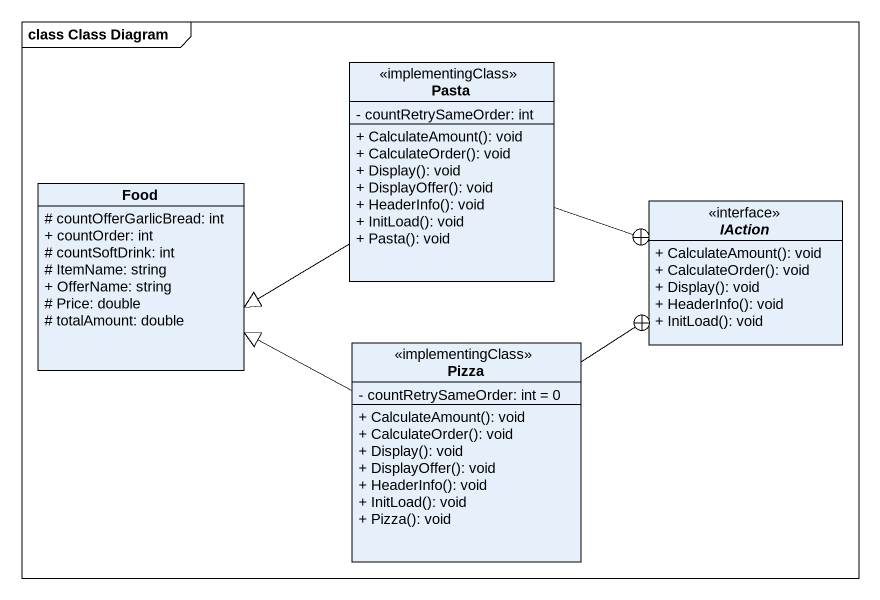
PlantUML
@startuml
mainframe class Class Diagram
hide circle
hide empty members
skinparam classAttributeIconSize 0
class Pasta <<implementingClass>> {
  - countRetrySameOrder: int
  + CalculateAmount(): void
  + CalculateOrder(): void
  + Display(): void
  + DisplayOffer(): void
  + HeaderInfo(): void
  + InitLoad(): void
  + Pasta(): void
}
class Food {
  # countOfferGarlicBread: int
  + countOrder: int
  # countSoftDrink: int
  # ItemName: string
  + OfferName: string
  # Price: double
  # totalAmount: double
}
interface IAction <<interface>> {
  + CalculateAmount(): void
  + CalculateOrder(): void
  + Display(): void
  + HeaderInfo(): void
  + InitLoad(): void
}
class Pizza <<implementingClass>> {
  - countRetrySameOrder: int = 0
  + CalculateAmount(): void
  + CalculateOrder(): void
  + Display(): void
  + DisplayOffer(): void
  + HeaderInfo(): void
  + InitLoad(): void
  + Pizza(): void
}
Pasta -left-|> Food
Pasta -right-+ IAction
Pizza -left-|> Food
Pizza -up-+ IAction
@enduml
